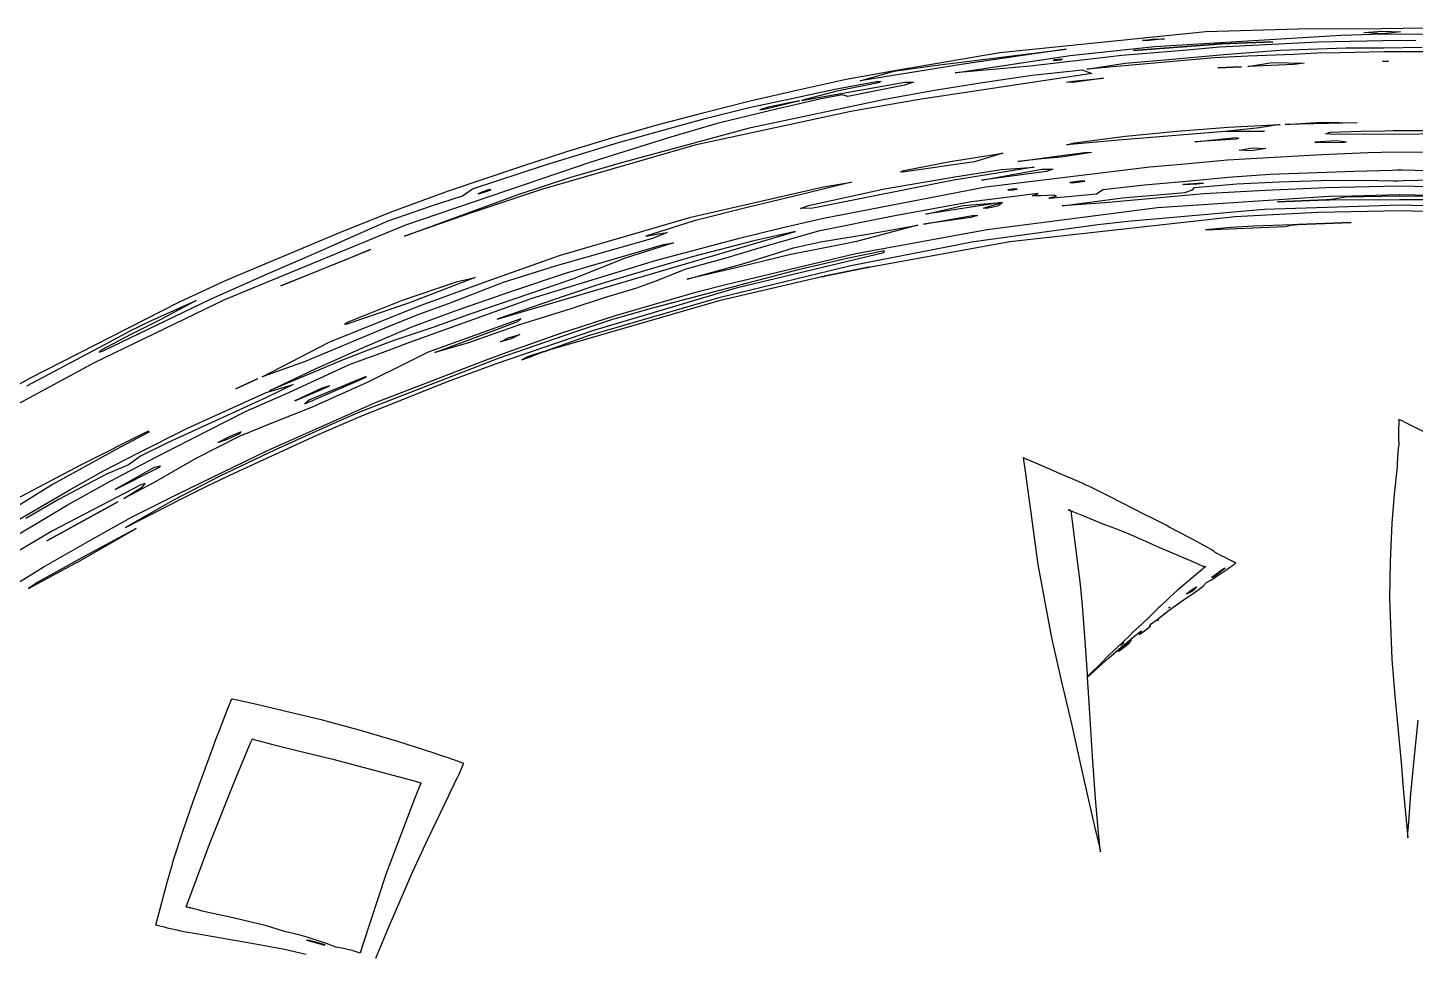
# Model space of a CAD drawing. Extents: x 0 to 153, y 0 to 357.
# Drawn here: x 40.21 to 76.73, y 333.1 to 357.47 of the extents above; entities that cross this region are included whole.
import ezdxf

# ---------------------------------------------------------------- set-up
doc = ezdxf.new("R2010")
doc.units = 0

msp = doc.modelspace()

# ---------------------------------------------------------------- linework, layer by layer
at = {"layer": 'Layer 1'}
for p, q in [((71.22053, 357.36542), (65.79397, 356.816896)), ((69.551169, 357.135436), (69.8117, 357.176)), ((70.129611, 357.179793), (69.728969, 357.137742)), ((69.8117, 357.176), (69.81173, 357.176709)), ((69.81173, 357.176709), (70.129611, 357.179793)), ((69.870816, 356.984053), (74.782696, 357.276664)), ((73.6473, 357.434), (71.22053, 357.36542)), ((75.85039, 357.445056), (73.6473, 357.434)), ((74.782696, 357.276664), (75.866516, 357.310584)), ((75.3793, 357.35), (75.8582, 357.38)), ((75.86577, 357.3175), (75.3793, 357.35)), ((78.04455, 357.473716), (75.85039, 357.445056)), ((75.8582, 357.38), (75.85824, 357.380047)), ((75.85824, 357.380047), (76.34266, 357.365089)), ((76.34266, 357.365089), (75.86577, 357.3175)), ((75.866516, 357.310584), (76.954406, 357.30146)), ((65.79397, 356.816896), (63.0234, 356.33492)), ((64.20725, 356.499881), (67.54622, 356.911953)), ((67.54622, 356.911953), (64.77715, 356.506801)), ((67.653267, 356.738847), (69.8708, 356.984)), ((70.731272, 356.886461), (69.011212, 356.742138)), ((69.3117, 356.871), (71.42181, 357.035637)), ((71.42181, 357.035637), (69.3117, 356.871)), ((69.3117, 356.871), (69.3117, 356.871)), ((69.728969, 357.137742), (69.551169, 357.135436)), ((69.8708, 356.984), (69.870816, 356.984053)), ((71.590074, 356.958467), (70.731272, 356.886461)), ((71.523477, 357.049303), (71.421857, 357.036109)), ((71.421857, 357.036109), (71.563431, 357.045673)), ((71.6331, 357.053), (71.523477, 357.049303)), ((71.563431, 357.045673), (71.6331, 357.053)), ((72.449897, 357.003885), (71.590074, 356.958467)), ((71.6331, 357.053), (72.98453, 357.098452)), ((72.98453, 357.098452), (71.6331, 357.053)), ((71.6331, 357.053), (71.6331, 357.053)), ((71.693664, 356.766784), (73.172024, 356.884005)), ((74.168327, 357.094786), (72.449897, 357.003885)), ((73.172024, 356.884005), (74.901574, 356.942174)), ((74.141413, 356.799816), (73.535161, 356.769223)), ((74.75038, 356.814469), (74.141413, 356.799816)), ((75.887497, 357.132096), (74.168327, 357.094786)), ((75.92157, 356.836279), (74.75038, 356.814469)), ((74.901574, 356.942174), (75.908874, 356.946447)), ((76.748068, 357.137929), (75.887497, 357.132096)), ((75.908874, 356.946447), (76.913664, 356.965884)), ((77.09364, 356.837196), (75.92157, 356.836279)), ((64.77715, 356.506801), (62.12021, 356.076311)), ((63.0075, 356.327), (64.20725, 356.499881)), ((64.622007, 356.289502), (67.653267, 356.738847)), ((66.597057, 356.465467), (64.622007, 356.289502)), ((68.789727, 356.717819), (66.597057, 356.465467)), ((67.198886, 356.608626), (67.411554, 356.629926)), ((67.235112, 356.627817), (67.198886, 356.608626)), ((67.449, 356.65), (67.235112, 356.627817)), ((67.411554, 356.629926), (67.449, 356.65)), ((67.449, 356.65), (67.449, 356.65)), ((71.445934, 356.67802), (68.085534, 356.379779)), ((68.085534, 356.379779), (69.097304, 356.53821)), ((69.011212, 356.742138), (68.789727, 356.717819)), ((69.097304, 356.53821), (70.138384, 356.630807)), ((70.138384, 356.630807), (71.693664, 356.766784)), ((72.324491, 356.722657), (71.445934, 356.67802)), ((72.1558, 356.441116), (71.534629, 356.417745)), ((71.534629, 356.417745), (72.1559, 356.441)), ((72.1559, 356.441), (72.1558, 356.441116)), ((73.535161, 356.769223), (72.324491, 356.722657)), ((72.327159, 356.451662), (72.963666, 356.555757)), ((73.538779, 356.508883), (72.327159, 356.451662)), ((72.963666, 356.555757), (73.8119, 356.541)), ((73.81182, 356.541172), (73.538779, 356.508883)), ((73.8119, 356.541), (73.81182, 356.541172)), ((75.868888, 356.592618), (75.94907, 356.596044)), ((75.950224, 356.585969), (75.868888, 356.592618)), ((75.94907, 356.596044), (76.03, 356.595)), ((76.03, 356.595), (75.950224, 356.585969)), ((61.75079, 356.107655), (60.48877, 355.830513)), ((61.454801, 355.857552), (62.553611, 356.054515)), ((63.02835, 356.337666), (61.75079, 356.107655)), ((62.12021, 356.076311), (63.0075, 356.327)), ((62.553611, 356.054515), (62.668323, 356.057159)), ((62.668323, 356.057159), (62.601301, 356.023445)), ((63.0075, 356.327), (63.0075, 356.327)), ((63.0234, 356.33492), (63.02835, 356.337666)), ((68.219975, 356.27054), (63.6196, 355.574)), ((65.33796, 356.033213), (66.64896, 356.22892)), ((66.64896, 356.22892), (67.96464, 356.362592)), ((67.553161, 356.040507), (67.7218, 356.069)), ((68.526271, 356.149622), (67.721529, 356.029652)), ((67.7218, 356.069), (68.526271, 356.149622)), ((67.7218, 356.069), (67.7218, 356.069)), ((67.96464, 356.362592), (68.219975, 356.27054)), ((60.48877, 355.830513), (59.23102, 355.541295)), ((60.360061, 355.62311), (61.454801, 355.857552)), ((60.582293, 355.561549), (63.300563, 356.038132)), ((61.511311, 355.806334), (60.582293, 355.561549)), ((61.646164, 355.708107), (61.055039, 355.594143)), ((62.601301, 356.023445), (61.511311, 355.806334)), ((61.799411, 355.661402), (61.646164, 355.708107)), ((63.292421, 355.962053), (61.799411, 355.661402)), ((62.72484, 355.583256), (64.02791, 355.825261)), ((63.523132, 356.039216), (63.292421, 355.962053)), ((63.300563, 356.038132), (63.523132, 356.039216)), ((64.02791, 355.825261), (65.33796, 356.033213)), ((67.721529, 356.029652), (67.553161, 356.040507)), ((59.23102, 355.541295), (57.97761, 355.221616)), ((58.045011, 355.081165), (59.199041, 355.369709)), ((59.199041, 355.369709), (60.360061, 355.62311)), ((59.24137, 354.844181), (62.72484, 355.583256)), ((59.69707, 355.379292), (59.480944, 355.312541)), ((59.480944, 355.312541), (59.6736, 355.347)), ((59.6736, 355.347), (60.349722, 355.509944)), ((59.6736, 355.347), (59.6736, 355.347)), ((60.349722, 355.509944), (59.69707, 355.379292)), ((61.055039, 355.594143), (59.767239, 355.29529)), ((60.349672, 355.509948), (60.528285, 355.545697)), ((60.4827, 355.542), (60.349672, 355.509948)), ((60.528285, 355.545697), (60.4827, 355.542)), ((63.6196, 355.574), (61.87485, 355.265991)), ((63.6196, 355.574), (63.6196, 355.574)), ((55.765101, 354.456122), (58.045011, 355.081165)), ((57.97761, 355.221616), (56.7731, 354.912)), ((61.87485, 355.265991), (57.769568, 354.382496)), ((59.767239, 355.29529), (58.355299, 354.954244)), ((73.303418, 354.929429), (74.2639, 354.985)), ((75.199028, 354.967349), (73.303418, 354.929429)), ((74.2639, 354.985), (74.263973, 354.984683)), ((74.263973, 354.984683), (75.199028, 354.967349)), ((56.7731, 354.912), (55.57966, 354.563425)), ((55.81374, 353.912823), (59.24137, 354.844181)), ((58.355299, 354.954244), (57.080859, 354.572767)), ((67.76275, 354.442805), (69.10387, 354.619383)), ((71.727648, 354.742234), (68.918818, 354.510439)), ((69.10387, 354.619383), (70.45585, 354.746882)), ((70.45585, 354.746882), (71.81285, 354.858777)), ((72.632243, 354.837205), (71.727648, 354.742234)), ((72.762015, 354.753325), (71.7623, 354.744)), ((71.7623, 354.744), (71.762311, 354.743795)), ((71.762311, 354.743795), (72.762015, 354.753325)), ((71.81285, 354.858777), (73.17459, 354.923124)), ((73.17459, 354.923124), (72.6322, 354.838)), ((72.6322, 354.838), (72.632243, 354.837205)), ((74.374414, 354.683001), (74.495501, 354.722278)), ((74.499842, 354.667479), (74.374414, 354.683001)), ((74.495501, 354.722278), (75.318014, 354.750193)), ((76.155312, 354.663511), (74.499842, 354.667479)), ((75.318014, 354.750193), (75.945904, 354.763116)), ((75.945904, 354.763116), (76.147786, 354.770578)), ((76.147786, 354.770578), (76.350139, 354.769254)), ((76.158772, 354.663477), (76.155312, 354.663511)), ((76.1623, 354.663613), (76.158772, 354.663477)), ((77.811668, 354.680489), (76.1623, 354.664)), ((76.1623, 354.664), (76.1623, 354.663613)), ((76.350139, 354.769254), (76.979319, 354.76637)), ((57.769568, 354.382496), (53.73681, 353.211701)), ((53.842691, 353.860069), (55.765101, 354.456122)), ((55.57966, 354.563425), (54.3888, 354.208336)), ((57.080859, 354.572767), (55.029359, 353.933444)), ((68.918818, 354.510439), (67.558088, 354.388604)), ((67.558088, 354.388604), (67.76275, 354.442805)), ((70.930841, 354.466683), (72.005571, 354.583294)), ((72.020361, 354.543304), (70.930841, 354.466683)), ((72.005571, 354.583294), (72.089349, 354.565997)), ((72.089349, 354.565997), (72.0203, 354.544)), ((72.0203, 354.544), (72.020361, 354.543304)), ((72.099391, 354.248007), (72.459396, 354.314691)), ((72.411845, 354.235872), (72.099391, 354.248007)), ((72.799459, 354.295389), (72.4118, 354.236)), ((72.4118, 354.236), (72.411845, 354.235872)), ((72.459396, 354.314691), (72.799459, 354.295389)), ((74.098912, 354.465972), (74.647707, 354.501112)), ((74.112888, 354.447284), (74.098912, 354.465972)), ((74.87009, 354.449488), (74.112888, 354.447284)), ((74.647707, 354.501112), (74.914712, 354.472043)), ((74.8701, 354.45), (74.87009, 354.449488)), ((74.914712, 354.472043), (74.8701, 354.45)), ((55.029359, 353.933444), (50.151906, 352.279584)), ((51.920151, 353.232311), (53.842691, 353.860069)), ((54.3888, 354.208336), (53.20852, 353.821364)), ((54.483, 353.526227), (55.81374, 353.912823)), ((65.132072, 353.945902), (63.238022, 353.672319)), ((63.27065, 353.716447), (64.49421, 353.951905)), ((64.49421, 353.951905), (65.8777, 354.172)), ((65.87766, 354.17173), (65.132072, 353.945902)), ((65.8777, 354.172), (65.87766, 354.17173)), ((66.272527, 353.948211), (67.349287, 354.104201)), ((66.900827, 354.021306), (66.272527, 353.948211)), ((67.409871, 354.069877), (66.900827, 354.021306)), ((67.349287, 354.104201), (68.104169, 354.197749)), ((68.212909, 354.188692), (67.4098, 354.07)), ((67.4098, 354.07), (67.409871, 354.069877)), ((68.104169, 354.197749), (68.212909, 354.188692)), ((69.742924, 353.811485), (70.566863, 353.87939)), ((70.566863, 353.87939), (71.789673, 353.999459)), ((71.789673, 353.999459), (73.030943, 354.065635)), ((73.030943, 354.065635), (74.268823, 354.135437)), ((74.268823, 354.135437), (75.486213, 354.186858)), ((75.486213, 354.186858), (76.205752, 354.20212)), ((76.205752, 354.20212), (76.925968, 354.201511)), ((53.20852, 353.821364), (51.27689, 353.17163)), ((53.11882, 353.080644), (54.483, 353.526227)), ((62.765862, 353.233181), (64.614872, 353.550009)), ((63.181377, 353.683444), (63.27065, 353.716447)), ((63.238022, 353.672319), (63.181377, 353.683444)), ((66.7003, 353.805), (64.53083, 353.44703)), ((64.614872, 353.550009), (65.842162, 353.738629)), ((65.312308, 353.456941), (66.915348, 353.748637)), ((66.834008, 353.659771), (65.312308, 353.456941)), ((65.426916, 353.288149), (69.742924, 353.811485)), ((65.842162, 353.738629), (66.7003, 353.805)), ((67.02076, 353.691623), (66.834008, 353.659771)), ((66.915348, 353.748637), (67.195987, 353.749453)), ((67.195987, 353.749453), (67.0207, 353.692)), ((67.0207, 353.692), (67.02076, 353.691623)), ((71.811156, 353.530773), (70.711596, 353.425829)), ((72.910976, 353.606409), (71.811156, 353.530773)), ((75.136746, 353.687971), (72.910976, 353.606409)), ((76.122339, 353.717378), (75.136746, 353.687971)), ((76.253739, 353.724569), (76.122339, 353.717378)), ((76.385952, 353.721482), (76.253739, 353.724569)), ((77.374528, 353.699469), (76.385952, 353.721482)), ((51.27689, 353.17163), (49.79548, 352.622971)), ((51.657419, 353.049866), (51.920151, 353.232311)), ((53.73681, 353.211701), (51.83706, 352.580689)), ((52.188084, 353.154496), (52.070684, 353.104182)), ((52.070684, 353.104182), (52.228786, 353.143744)), ((52.370089, 353.209984), (52.188084, 353.154496)), ((52.228786, 353.143744), (52.4036, 353.205)), ((52.4036, 353.205), (52.370089, 353.209984)), ((52.4036, 353.205), (52.4036, 353.205)), ((57.667235, 352.48273), (61.153996, 353.285863)), ((61.892119, 353.403696), (60.609139, 353.090054)), ((60.765302, 352.791504), (62.765862, 353.233181)), ((64.53083, 353.44703), (61.0644, 352.76)), ((61.153996, 353.285863), (61.892119, 353.403696)), ((61.159144, 352.458735), (65.426916, 353.288149)), ((66.1839, 353.23), (66.01118, 353.207005)), ((66.01118, 353.207005), (66.104048, 353.198219)), ((66.104048, 353.198219), (66.256408, 353.226608)), ((66.256408, 353.226608), (66.1839, 353.23)), ((67.9708, 353.439), (67.641184, 353.399009)), ((67.641184, 353.399009), (67.707052, 353.394093)), ((67.707052, 353.394093), (68.032872, 353.432791)), ((68.032872, 353.432791), (67.9708, 353.439)), ((67.9708, 353.439), (67.9708, 353.439)), ((68.507586, 353.202208), (68.341456, 353.090109)), ((69.609516, 353.327128), (68.507586, 353.202208)), ((69.0264, 352.990656), (70.66641, 353.137976)), ((70.711596, 353.425829), (69.609516, 353.327128)), ((70.6215, 353.352086), (71.14323, 353.387496)), ((70.629982, 353.335864), (70.6215, 353.353)), ((70.6215, 353.353), (70.6215, 353.352086)), ((70.979474, 353.351104), (70.629982, 353.335864)), ((70.66641, 353.137976), (70.870529, 353.20354)), ((70.870529, 353.20354), (70.923232, 353.266458)), ((70.923232, 353.266458), (72.033982, 353.364685)), ((71.15008, 353.371317), (70.979474, 353.351104)), ((71.14323, 353.387496), (71.15008, 353.371317)), ((72.777347, 353.185239), (71.167527, 353.098478)), ((72.033982, 353.364685), (73.145822, 353.412339)), ((74.384727, 353.256875), (72.777347, 353.185239)), ((73.145822, 353.412339), (74.256712, 353.452979)), ((74.256712, 353.452979), (75.368612, 353.460816)), ((76.294177, 353.302256), (74.384727, 353.256875)), ((75.368612, 353.460816), (76.149746, 353.444772)), ((76.149746, 353.444772), (76.280872, 353.439649)), ((76.280872, 353.439649), (76.410711, 353.448807)), ((78.207017, 353.264032), (76.294177, 353.302256)), ((76.410711, 353.448807), (77.186418, 353.472347)), ((49.69811, 352.393042), (50.8423, 352.787851)), ((50.12908, 351.987904), (53.11882, 353.080644)), ((50.8423, 352.787851), (51.657419, 353.049866)), ((60.609139, 353.090054), (59.1816, 352.746)), ((60.551414, 352.713221), (60.765302, 352.791504)), ((65.05018, 352.888159), (63.03455, 352.523878)), ((65.835786, 352.870347), (63.850696, 352.563354)), ((63.850696, 352.563354), (64.831136, 352.795328)), ((64.831136, 352.795328), (65.8358, 352.871)), ((66.81005, 353.106898), (65.05018, 352.888159)), ((65.371541, 352.725204), (65.50617, 352.764523)), ((65.50617, 352.764523), (65.86889, 352.87028)), ((65.76422, 352.783042), (65.622172, 352.746173)), ((65.7643, 352.784), (65.76422, 352.783042)), ((65.86889, 352.87028), (65.7643, 352.784)), ((65.8358, 352.871), (65.835786, 352.870347)), ((66.657851, 353.046286), (66.81005, 353.106898)), ((66.874154, 353.046319), (66.657851, 353.046286)), ((67.227513, 353.069115), (66.874154, 353.046319)), ((67.087229, 352.994868), (67.288965, 353.043031)), ((67.116196, 352.978485), (67.087229, 352.994868)), ((68.341456, 353.090109), (67.116196, 352.978485)), ((67.288965, 353.043031), (67.227513, 353.069115)), ((67.436807, 352.788365), (69.0264, 352.991)), ((68.560447, 352.866444), (67.436807, 352.788365)), ((71.167527, 353.098478), (68.560447, 352.866444)), ((69.0264, 352.991), (69.0264, 352.990656)), ((69.948203, 352.736345), (74.455484, 353.040346)), ((76.346762, 352.799572), (72.752312, 352.687323)), ((73.1052, 352.886), (74.39009, 352.943009)), ((74.39009, 352.943009), (73.1052, 352.886)), ((73.1052, 352.886), (73.1052, 352.886)), ((74.436459, 352.946169), (74.390059, 352.943217)), ((74.390059, 352.943217), (74.472412, 352.941182)), ((74.4775, 352.946), (74.436459, 352.946169)), ((74.455484, 353.040346), (75.058956, 353.050224)), ((74.472412, 352.941182), (74.4775, 352.946)), ((74.897548, 353.012474), (74.477438, 352.946335)), ((74.477438, 352.946335), (76.3274, 352.954)), ((74.4775, 352.946), (74.4775, 352.946)), ((76.319598, 353.037981), (74.897548, 353.012474)), ((75.058956, 353.050224), (76.314876, 353.086007)), ((76.314876, 353.086007), (77.573706, 353.059108)), ((77.741918, 353.020616), (76.319598, 353.037981)), ((76.3274, 352.954), (78.17356, 352.952643)), ((76.3274, 352.954), (76.3274, 352.954)), ((79.941876, 352.711111), (76.346762, 352.799572)), ((49.79548, 352.622971), (48.32784, 352.038393)), ((51.83706, 352.580689), (50.12908, 351.987904)), ((54.232056, 351.481693), (57.667235, 352.48273)), ((59.18167, 352.74551), (57.75535, 352.386114)), ((59.1816, 352.746), (59.18167, 352.74551)), ((60.049344, 352.205864), (61.159144, 352.458735)), ((60.872549, 352.723158), (60.551414, 352.713221)), ((61.06446, 352.759246), (60.872549, 352.723158)), ((63.03455, 352.523878), (61.02485, 352.119101)), ((61.0644, 352.76), (61.06446, 352.759246)), ((63.792842, 352.301676), (65.0793, 352.53)), ((65.031792, 352.480119), (63.792842, 352.301676)), ((65.211762, 352.533913), (65.031792, 352.480119)), ((65.079279, 352.529809), (65.211762, 352.533913)), ((65.0793, 352.53), (65.079279, 352.529809)), ((65.434266, 352.717174), (65.371541, 352.725204)), ((65.622172, 352.746173), (65.434266, 352.717174)), ((65.468004, 352.156847), (69.948203, 352.736345)), ((66.063557, 351.84129), (71.985247, 352.500961)), ((72.752312, 352.687323), (69.16694, 352.374393)), ((71.985247, 352.500961), (74.168357, 352.617471)), ((74.168357, 352.617471), (76.354377, 352.665229)), ((76.354377, 352.665229), (80.728517, 352.52111)), ((50.151906, 352.279584), (45.393029, 350.310344)), ((48.32784, 352.038393), (45.41237, 350.806583)), ((48.64896, 351.925313), (49.69811, 352.393042)), ((52.569007, 349.79664), (60.417447, 352.10901)), ((57.75535, 352.386114), (56.48518, 351.985268)), ((56.48518, 351.985268), (56.817372, 352.051172)), ((57.041978, 352.079764), (56.658156, 351.922792)), ((56.817372, 352.051172), (57.041978, 352.079764)), ((58.946734, 351.929569), (60.049344, 352.205864)), ((60.417447, 352.10901), (59.3242, 351.867)), ((61.02485, 352.119101), (59.45675, 351.673382)), ((61.080386, 351.837843), (62.313176, 352.035077)), ((62.007707, 351.525931), (65.468004, 352.156847)), ((63.643176, 352.272143), (62.025346, 351.847681)), ((62.313176, 352.035077), (63.643176, 352.272143)), ((68.375361, 352.281457), (65.112982, 351.835436)), ((69.16694, 352.374393), (68.375361, 352.281457)), ((71.207744, 352.153247), (73.309514, 352.240482)), ((71.876746, 352.218029), (71.207744, 352.153247)), ((72.47574, 352.247064), (71.876746, 352.218029)), ((73.4981, 352.282), (72.47574, 352.247064)), ((73.309514, 352.240482), (73.4981, 352.282)), ((73.515393, 352.287178), (73.498025, 352.282295)), ((73.498025, 352.282295), (73.551413, 352.284127)), ((73.4981, 352.282), (73.4981, 352.282)), ((73.6531, 352.29), (73.515393, 352.287178)), ((73.551413, 352.284127), (73.6531, 352.29)), ((73.6531, 352.29), (75.0451, 352.342674)), ((75.0451, 352.342674), (73.6531, 352.29)), ((73.6531, 352.29), (73.6531, 352.29)), ((73.6531, 352.29), (73.6531, 352.29)), ((47.897064, 351.588371), (48.64896, 351.925313)), ((56.658156, 351.922792), (54.091366, 351.194704)), ((54.389846, 351.019174), (56.947746, 351.767305)), ((57.205322, 351.806683), (55.9398, 351.403)), ((56.757794, 351.351336), (58.946734, 351.929569)), ((56.947746, 351.767305), (57.205322, 351.806683)), ((59.3242, 351.867), (57.70366, 351.442143)), ((59.45675, 351.673382), (58.589262, 351.406583)), ((59.056099, 351.263239), (60.364389, 351.676976)), ((59.3242, 351.867), (59.3242, 351.867)), ((61.64085, 351.763328), (60.2943, 351.505823)), ((60.364389, 351.676976), (61.080386, 351.837843)), ((62.025346, 351.847681), (61.64085, 351.763328)), ((65.112982, 351.835436), (61.880651, 351.207677)), ((62.350607, 351.172864), (66.063557, 351.84129)), ((46.458934, 350.966311), (47.897064, 351.588371)), ((46.870973, 350.681898), (49.235743, 351.638865)), ((48.453053, 351.30796), (46.870973, 350.681898)), ((48.4531, 351.308), (48.453053, 351.30796)), ((49.235743, 351.638865), (48.4531, 351.308)), ((52.275523, 350.78824), (54.035263, 351.414434)), ((53.487844, 350.354254), (56.757794, 351.351336)), ((54.035263, 351.414434), (54.232056, 351.481693)), ((55.93979, 351.403), (54.55505, 350.857699)), ((55.9398, 351.403), (55.93979, 351.403)), ((57.70366, 351.442143), (56.0625, 350.956809)), ((58.589262, 351.406583), (57.536982, 351.113733)), ((58.585614, 350.712917), (62.007707, 351.525931)), ((58.890603, 350.63135), (62.745724, 351.554791)), ((60.2943, 351.505823), (58.93208, 351.170202)), ((61.813181, 351.404838), (60.4572, 351.092)), ((62.766688, 351.595121), (61.813181, 351.404838)), ((62.745724, 351.554791), (62.766688, 351.595121)), ((45.026094, 350.3299), (46.458934, 350.966311)), ((54.091366, 351.194704), (52.7233, 350.762)), ((52.924856, 350.526107), (54.389846, 351.019174)), ((56.0625, 350.956809), (55.219091, 350.702456)), ((60.4572, 351.092), (56.58518, 350.07439)), ((57.536982, 351.113733), (56.72166, 350.789985)), ((57.57224, 350.850388), (59.0561, 351.264)), ((58.93208, 351.170202), (57.57224, 350.850388)), ((61.880651, 351.207677), (58.405781, 350.362835)), ((59.0561, 351.264), (59.056099, 351.263239)), ((60.4572, 351.092), (60.4572, 351.092)), ((61.176964, 350.933848), (62.322924, 351.165067)), ((62.2666, 351.149), (61.21704, 350.937384)), ((61.21704, 350.937384), (62.2666, 351.149)), ((62.2666, 351.149), (62.2666, 351.149)), ((62.266688, 351.149228), (62.367159, 351.169478)), ((62.322924, 351.165067), (62.266688, 351.149228)), ((62.367159, 351.169478), (62.350607, 351.172864)), ((45.41237, 350.806583), (44.17897, 350.234691)), ((50.07828, 350.303916), (51.52163, 350.792442)), ((51.993364, 350.899384), (50.233214, 350.225438)), ((50.496113, 350.14003), (52.275523, 350.78824)), ((52.7233, 350.762), (51.28273, 350.205913)), ((51.52163, 350.792442), (51.993364, 350.899384)), ((54.55505, 350.857699), (51.90144, 349.948831)), ((55.219091, 350.702456), (54.361777, 350.414765)), ((55.089734, 349.505251), (58.890603, 350.63135)), ((56.238665, 350.618597), (55.380673, 350.357937)), ((56.72166, 350.789985), (56.238665, 350.618597)), ((57.856104, 350.52518), (58.585614, 350.712917)), ((58.44771, 350.298936), (61.15166, 350.931508)), ((61.120864, 350.91821), (61.217124, 350.937613)), ((61.15166, 350.931508), (61.120864, 350.91821)), ((61.217124, 350.937613), (61.176964, 350.933848)), ((44.17897, 350.234691), (40.243236, 348.231434)), ((45.393029, 350.310344), (41.962219, 348.648794)), ((42.197794, 348.9668), (45.026094, 350.3299)), ((43.472643, 349.761517), (44.644103, 350.292876)), ((44.644103, 350.292876), (43.718886, 349.789364)), ((50.233214, 350.225438), (48.611524, 349.665857)), ((48.62916, 349.71815), (50.07828, 350.303916)), ((50.273404, 349.190586), (53.487844, 350.354254)), ((51.458996, 350.01815), (52.924856, 350.526107)), ((54.361777, 350.414765), (52.569007, 349.79664)), ((53.96428, 349.004046), (58.44771, 350.298936)), ((55.380673, 350.357937), (54.509112, 350.070175)), ((58.405781, 350.362835), (54.9656, 349.361)), ((55.680196, 349.896475), (57.131076, 350.316212)), ((57.131076, 350.316212), (57.856104, 350.52518)), ((48.167703, 349.203053), (50.496113, 350.14003)), ((50.550437, 349.938976), (49.82588, 349.647652)), ((50.321786, 349.594309), (51.458996, 350.01815)), ((51.28273, 350.205913), (50.550437, 349.938976)), ((51.90144, 349.948831), (50.84787, 349.568396)), ((54.509112, 350.070175), (53.159442, 349.651075)), ((54.246476, 349.428238), (55.680196, 349.896475)), ((56.58518, 350.07439), (55.57496, 349.7792)), ((42.37071, 349.200781), (42.913062, 349.489901)), ((42.913062, 349.489901), (43.472643, 349.761517)), ((43.718886, 349.789364), (42.928594, 349.398204)), ((49.82588, 349.647652), (47.51702, 348.687465)), ((48.552915, 349.665857), (48.6292, 349.718)), ((48.611524, 349.665857), (48.552915, 349.665857)), ((48.6292, 349.718), (48.62916, 349.71815)), ((49.024976, 349.044462), (50.321786, 349.594309)), ((50.84787, 349.568396), (49.851152, 349.235219)), ((53.192559, 349.811406), (50.750799, 348.926993)), ((50.928447, 348.920174), (52.578017, 349.541113)), ((53.159442, 349.651075), (51.816492, 349.17758)), ((52.549674, 348.629451), (55.089734, 349.505251)), ((52.578017, 349.541113), (53.111699, 349.736007)), ((53.111699, 349.736007), (53.192559, 349.811406)), ((55.57496, 349.7792), (54.576549, 349.450059)), ((40.19141, 348.042721), (42.37071, 349.200781)), ((42.928594, 349.398204), (42.142439, 348.983829)), ((46.386803, 348.281432), (48.167703, 349.203053)), ((49.851152, 349.235219), (49.106989, 348.957668)), ((49.550611, 348.925958), (50.273404, 349.190586)), ((51.816492, 349.17758), (50.928447, 348.920174)), ((54.576549, 349.450059), (52.590579, 348.766949)), ((52.657514, 349.204239), (52.8959, 349.322)), ((52.935503, 349.281168), (52.657514, 349.204239)), ((52.831346, 348.927576), (54.246476, 349.428238)), ((52.895829, 349.321629), (53.166361, 349.393097)), ((52.8959, 349.322), (52.895829, 349.321629)), ((53.166361, 349.393097), (52.935503, 349.281168)), ((54.9656, 349.361), (53.96428, 349.004046)), ((54.9656, 349.361), (54.9656, 349.361)), ((42.142439, 348.983829), (42.089189, 348.931663)), ((42.089189, 348.931663), (42.197794, 348.9668)), ((47.784326, 348.490785), (49.024976, 349.044462)), ((49.106989, 348.957668), (48.471707, 348.713015)), ((48.699604, 348.613741), (49.550611, 348.925958)), ((52.590579, 348.766949), (48.897309, 347.336389)), ((50.750799, 348.926993), (50.169704, 348.640148)), ((52.2641, 348.722), (52.831346, 348.927576)), ((53.370057, 348.810265), (53.2179, 348.731)), ((53.2179, 348.731), (53.39007, 348.789575)), ((53.792473, 348.944478), (53.370057, 348.810265)), ((53.39007, 348.789575), (53.792473, 348.944478)), ((53.7925, 348.944), (53.92044, 348.984668)), ((53.882588, 348.978694), (53.7925, 348.944)), ((53.7925, 348.944), (53.7925, 348.944)), ((53.964263, 349.003859), (53.882588, 348.978694)), ((53.92044, 348.984668), (53.964263, 349.003859)), ((41.962219, 348.648794), (39.013509, 347.053764)), ((47.51702, 348.687465), (46.40539, 348.289233)), ((46.588646, 347.919706), (47.784326, 348.490785)), ((47.844426, 348.448827), (46.588646, 347.919706)), ((47.085104, 347.872561), (48.699604, 348.613741)), ((48.471707, 348.713015), (47.844426, 348.448827)), ((50.169704, 348.640148), (49.167834, 348.142162)), ((49.362508, 347.605262), (52.2641, 348.722)), ((51.285204, 348.167013), (52.549674, 348.629451)), ((53.2179, 348.731), (53.2179, 348.731)), ((40.243236, 348.231434), (36.41715, 346.025961)), ((46.2579, 348.22727), (45.68889, 347.969491)), ((45.68889, 347.969491), (46.2578, 348.227)), ((46.2578, 348.227), (46.2579, 348.22727)), ((46.40539, 348.289233), (46.386803, 348.281432)), ((46.485043, 347.869927), (47.202683, 348.08307)), ((47.202683, 348.08307), (46.5012, 347.741)), ((47.507, 347.575), (49.11824, 348.269577)), ((49.116953, 348.287823), (47.631543, 347.676959)), ((49.167834, 348.142162), (47.698164, 347.487271)), ((48.155848, 348.046623), (47.937823, 347.976547)), ((48.006553, 347.970544), (48.155848, 348.046623)), ((49.11824, 348.269577), (49.116953, 348.287823)), ((50.034784, 347.667872), (51.285204, 348.167013)), ((46.5012, 347.741), (43.91108, 346.55322)), ((44.418553, 346.929208), (46.485043, 347.869927)), ((45.963834, 347.374679), (47.085104, 347.872561)), ((46.5012, 347.741), (46.5012, 347.741)), ((47.937823, 347.976547), (47.2417, 347.649)), ((47.2417, 347.649), (48.006553, 347.970544)), ((47.631543, 347.676959), (47.507, 347.575)), ((48.922884, 347.219816), (50.034784, 347.667872)), ((43.580954, 346.170789), (45.963834, 347.374679)), ((46.520977, 346.343502), (49.362508, 347.605262)), ((47.698164, 347.487271), (46.639584, 347.062245)), ((47.2417, 347.649), (47.2417, 347.649)), ((47.507, 347.575), (47.507, 347.575)), ((48.897309, 347.336389), (48.167593, 347.010674)), ((43.129873, 346.284222), (44.418553, 346.929208)), ((46.639584, 347.062245), (45.794208, 346.720353)), ((48.167593, 347.010674), (46.710883, 346.350526)), ((47.822104, 346.744757), (48.922884, 347.219816)), ((76.301696, 347.149792), (76.293893, 346.827737)), ((76.302441, 347.159049), (76.301696, 347.149792)), ((76.31445, 347.153523), (76.302441, 347.159049)), ((76.338529, 347.142327), (76.31445, 347.153523)), ((76.387034, 347.119399), (76.338529, 347.142327)), ((76.484649, 347.072051), (76.387034, 347.119399)), ((76.67805, 346.975858), (76.484649, 347.072051)), ((77.049251, 346.789479), (76.67805, 346.975858)), ((41.625904, 345.97727), (43.393854, 346.858291)), ((43.398807, 346.823389), (42.520464, 346.355253)), ((43.393854, 346.858291), (43.398807, 346.823389)), ((45.794208, 346.720353), (44.641398, 346.135434)), ((45.529608, 346.709404), (45.224616, 346.548698)), ((45.224616, 346.548698), (45.492569, 346.64679)), ((45.492569, 346.64679), (45.794846, 346.793599)), ((45.8346, 346.833), (45.529608, 346.709404)), ((45.648634, 345.744717), (47.822104, 346.744757)), ((45.794846, 346.793599), (45.8346, 346.833)), ((45.8346, 346.833), (45.8346, 346.833)), ((76.293893, 346.827737), (76.291384, 346.661472)), ((76.291384, 346.661472), (76.296608, 346.491066)), ((42.520464, 346.355253), (40.868104, 345.449707)), ((42.209064, 345.804485), (43.129873, 346.284222)), ((43.185301, 346.194536), (42.868575, 345.966676)), ((43.91108, 346.55322), (43.185301, 346.194536)), ((44.170587, 345.203482), (46.520977, 346.343502)), ((46.710883, 346.350526), (45.272623, 345.664907)), ((76.266895, 346.204968), (76.261875, 346.161924)), ((76.269675, 346.227013), (76.266895, 346.204968)), ((76.272661, 346.263374), (76.269675, 346.227013)), ((76.285753, 346.406204), (76.272661, 346.263374)), ((76.296608, 346.491066), (76.285753, 346.406204)), ((39.878854, 345.048015), (41.625904, 345.97727)), ((42.868575, 345.966676), (42.26931, 345.708355)), ((42.399574, 345.546119), (43.580954, 346.170789)), ((43.544083, 345.893656), (42.514333, 345.314133)), ((42.514333, 345.314133), (43.578543, 345.847936)), ((44.641398, 346.135434), (43.537088, 345.497197)), ((43.7094, 345.931), (43.544083, 345.893656)), ((43.578543, 345.847936), (43.7094, 345.931)), ((43.7094, 345.931), (43.7094, 345.931)), ((66.413817, 346.151642), (66.411105, 346.148521)), ((66.411105, 346.148521), (66.419177, 346.090149)), ((66.422908, 346.147708), (66.413817, 346.151642)), ((66.419177, 346.090149), (66.451943, 345.855165)), ((66.441089, 346.139907), (66.422908, 346.147708)), ((66.477379, 346.124303), (66.441089, 346.139907)), ((66.451943, 345.855165), (66.585716, 344.895689)), ((66.621877, 346.061963), (66.477379, 346.124303)), ((67.190139, 345.814056), (66.621877, 346.061963)), ((76.251904, 345.915815), (76.177679, 345.18946)), ((76.253126, 345.988671), (76.251904, 345.915815)), ((76.261875, 346.161924), (76.253126, 345.988671)), ((42.26931, 345.708355), (41.03991, 345.059671)), ((41.233064, 344.893229), (42.399574, 345.546119)), ((41.303927, 345.296628), (42.209064, 345.804485)), ((43.537088, 345.497197), (42.744558, 345.081157)), ((43.306377, 345.47325), (43.192004, 345.435466)), ((43.233386, 345.388183), (43.306377, 345.47325)), ((45.272623, 345.664907), (44.050213, 345.038304)), ((44.965118, 345.420119), (45.648634, 345.744717)), ((67.323235, 345.755354), (67.190139, 345.814056)), ((67.451107, 345.700916), (67.323235, 345.755354)), ((67.702982, 345.593564), (67.451107, 345.700916)), ((67.950855, 345.486994), (67.702982, 345.593564)), ((68.073503, 345.432243), (67.950855, 345.486994)), ((40.868104, 345.449707), (39.358074, 344.512346)), ((39.509457, 344.256898), (41.303927, 345.296628)), ((43.192004, 345.435466), (40.864274, 344.227676)), ((42.744558, 345.081157), (43.233386, 345.388183)), ((42.958757, 344.592649), (44.170587, 345.203482)), ((44.279903, 345.075546), (44.965118, 345.420119)), ((68.134557, 345.404125), (68.073503, 345.432243)), ((68.158909, 345.392695), (68.134557, 345.404125)), ((68.175055, 345.384827), (68.158909, 345.392695)), ((68.68757, 345.131392), (68.175055, 345.384827)), ((69.642299, 344.640529), (68.68757, 345.131392)), ((76.177679, 345.18946), (76.118255, 344.424571)), ((38.268084, 343.122869), (41.233064, 344.893229)), ((41.03991, 345.059671), (40.16238, 344.548285)), ((42.5814, 344.993), (40.71299, 343.96311)), ((40.71299, 343.96311), (42.5814, 344.993)), ((42.5814, 344.993), (42.5814, 344.993)), ((42.789273, 344.316696), (44.279903, 345.075546)), ((44.050213, 345.038304), (42.789273, 344.316696)), ((66.585716, 344.895689), (66.621736, 344.65107)), ((67.602009, 344.791045), (67.614427, 344.792174)), ((67.620596, 344.765166), (67.602009, 344.791045)), ((67.614427, 344.792174), (67.6187, 344.79161)), ((67.6187, 344.79161), (67.622086, 344.787811)), ((67.626904, 344.764282), (67.620596, 344.765166)), ((67.622086, 344.787811), (67.629071, 344.779026)), ((67.6383, 344.764), (67.626904, 344.764282)), ((67.629071, 344.779026), (67.634151, 344.772108)), ((67.634151, 344.772108), (67.648263, 344.765019)), ((67.648263, 344.765019), (67.6383, 344.764)), ((67.671503, 344.751314), (67.670826, 344.755996)), ((67.670826, 344.755996), (67.732632, 344.730997)), ((67.709967, 344.474917), (67.671503, 344.751314)), ((67.732632, 344.730997), (67.998144, 344.623784)), ((41.782737, 343.937826), (42.958757, 344.592649)), ((66.621736, 344.65107), (66.6332, 344.570685)), ((66.6332, 344.570685), (66.639849, 344.509835)), ((66.639849, 344.509835), (66.801706, 343.338645)), ((67.784045, 343.921745), (67.709967, 344.474917)), ((67.998144, 344.623784), (68.505015, 344.412202)), ((68.505015, 344.412202), (68.582891, 344.384016)), ((68.582891, 344.384016), (68.866524, 344.27636)), ((69.74073, 344.595145), (69.642299, 344.640529)), ((70.189745, 344.363077), (69.74073, 344.595145)), ((76.118255, 344.424571), (76.080403, 343.622239)), ((40.864274, 344.227676), (38.591084, 342.881196)), ((41.60214, 343.448656), (43.06835, 344.283751)), ((43.06835, 344.283751), (41.69521, 343.549153)), ((68.866524, 344.27636), (69.173415, 344.157307)), ((69.173415, 344.157307), (69.631309, 343.953119)), ((70.2548, 344.323902), (70.189745, 344.363077)), ((70.780803, 344.050728), (70.2548, 344.323902)), ((71.294447, 343.772564), (70.780803, 344.050728)), ((40.622877, 343.267233), (41.782737, 343.937826)), ((67.8546, 343.368), (67.784045, 343.921745)), ((69.631309, 343.953119), (69.723974, 343.907964)), ((69.723974, 343.907964), (69.925447, 343.824593)), ((69.925447, 343.824593), (70.850935, 343.426158)), ((71.361808, 343.732644), (71.294447, 343.772564)), ((71.413296, 343.697538), (71.361808, 343.732644)), ((71.437378, 343.67912), (71.413296, 343.697538)), ((71.449384, 343.669928), (71.437378, 343.67912)), ((71.464172, 343.659486), (71.449384, 343.669928)), ((71.63383, 343.569175), (71.464172, 343.659486)), ((41.69521, 343.549153), (40.4823, 342.875)), ((40.961019, 343.105576), (41.60214, 343.448656)), ((66.801706, 343.338645), (67.159947, 341.406125)), ((67.921043, 342.813834), (67.8546, 343.368)), ((70.850935, 343.426158), (71.125672, 343.306121)), ((71.125672, 343.306121), (71.136865, 343.301238)), ((71.136865, 343.301238), (71.141615, 343.298865)), ((71.141615, 343.298865), (71.151044, 343.293979)), ((71.151044, 343.293979), (71.162847, 343.290113)), ((71.162847, 343.290113), (71.184758, 343.288518)), ((71.184758, 343.288518), (71.208366, 343.284923)), ((71.214064, 343.278308), (71.186996, 343.261724)), ((71.208366, 343.284923), (71.214809, 343.282039)), ((71.214809, 343.282039), (71.214064, 343.278308)), ((71.72575, 343.52698), (71.63383, 343.569175)), ((71.80688, 343.481291), (71.72575, 343.52698)), ((71.978779, 343.393613), (71.80688, 343.481291)), ((71.845548, 343.258076), (71.943775, 343.327881)), ((71.943775, 343.327881), (71.986716, 343.363664)), ((71.993365, 343.387509), (71.978779, 343.393613)), ((71.986716, 343.363664), (72.005099, 343.381032)), ((72.000485, 343.384387), (71.993365, 343.387509)), ((72.004013, 343.382829), (72.000485, 343.384387)), ((72.005099, 343.381032), (72.004013, 343.382829)), ((76.075382, 343.421545), (76.057602, 342.454847)), ((76.080403, 343.622239), (76.075382, 343.421545)), ((39.482137, 342.566315), (40.622877, 343.267233)), ((40.235443, 342.70429), (40.961019, 343.105576)), ((70.954987, 343.065478), (70.477693, 342.661412)), ((71.120169, 343.208816), (70.954987, 343.065478)), ((71.14052, 343.227161), (71.120169, 343.208816)), ((71.149068, 343.233536), (71.14052, 343.227161)), ((71.159793, 343.239813), (71.149068, 343.233536)), ((71.179805, 343.25043), (71.159793, 343.239813)), ((71.183875, 343.252736), (71.179805, 343.25043)), ((71.184555, 343.255888), (71.183875, 343.252736)), ((71.186996, 343.261724), (71.184555, 343.255888)), ((71.24099, 342.867851), (71.332568, 342.916895)), ((71.332568, 342.916895), (71.442736, 342.981848)), ((71.378105, 342.999988), (71.3889, 343.015)), ((71.401916, 342.999342), (71.378105, 342.999988)), ((71.3889, 343.015), (71.537868, 343.124502)), ((71.3889, 343.015), (71.3889, 343.015)), ((71.488067, 343.056563), (71.401916, 342.999342)), ((71.442736, 342.981848), (71.486354, 343.015224)), ((71.486354, 343.015224), (71.536214, 343.05165)), ((71.555428, 343.102624), (71.488067, 343.056563)), ((71.536214, 343.05165), (71.638378, 343.121523)), ((71.537868, 343.124502), (71.615677, 343.181347)), ((71.653587, 343.1785), (71.555428, 343.102624)), ((71.615677, 343.181347), (71.689336, 343.238432)), ((71.638378, 343.121523), (71.691357, 343.155644)), ((71.715927, 343.232497), (71.653587, 343.1785)), ((71.689336, 343.238432), (71.712061, 343.24864)), ((71.691357, 343.155644), (71.718424, 343.172673)), ((71.712061, 343.24864), (71.715927, 343.232497)), ((71.718424, 343.172673), (71.743116, 343.189632)), ((71.743116, 343.189632), (71.845548, 343.258076)), ((40.4823, 342.875), (40.235443, 342.70429)), ((40.4823, 342.875), (40.4823, 342.875)), ((67.97009, 342.257713), (67.921043, 342.813834)), ((70.477693, 342.661412), (70.284089, 342.485782)), ((70.632973, 342.405918), (70.862668, 342.560178)), ((70.711564, 342.561784), (70.730828, 342.588717)), ((70.722824, 342.561683), (70.711564, 342.561784)), ((70.891327, 342.65428), (70.722824, 342.561683)), ((70.730828, 342.588717), (70.753282, 342.606455)), ((70.753282, 342.606455), (70.89533, 342.710347)), ((70.862668, 342.560178), (71.009263, 342.664408)), ((70.967643, 342.73151), (70.891327, 342.65428)), ((70.89533, 342.710347), (70.9709, 342.752779)), ((70.9709, 342.752779), (70.9676, 342.731)), ((70.9676, 342.731), (70.967643, 342.73151)), ((71.009263, 342.664408), (71.147106, 342.773659)), ((71.147106, 342.773659), (71.24099, 342.867851)), ((68.020967, 341.678799), (67.97009, 342.257713)), ((69.9665, 342.189), (69.745083, 341.974638)), ((70.022918, 342.241942), (69.9665, 342.189)), ((69.9665, 342.189), (69.9665, 342.189)), ((70.284089, 342.485782), (70.022918, 342.241942)), ((70.243007, 342.195402), (70.283082, 342.227216)), ((70.243549, 342.189974), (70.243007, 342.195402)), ((70.28269, 342.22162), (70.243549, 342.189974)), ((70.2537, 342.14), (70.632973, 342.405918)), ((70.2827, 342.222), (70.28269, 342.22162)), ((70.283082, 342.227216), (70.2827, 342.222)), ((76.057602, 342.454847), (76.116621, 340.849677)), ((69.745083, 341.974638), (69.52631, 341.762139)), ((69.784658, 341.773786), (69.929489, 341.883884)), ((69.929489, 341.883884), (70.177844, 342.072671)), ((69.947538, 341.86413), (69.9654, 341.876)), ((69.956569, 341.874916), (69.947538, 341.86413)), ((69.980922, 341.890111), (69.956569, 341.874916)), ((69.9654, 341.876), (69.980922, 341.890111)), ((70.177844, 342.072671), (70.2537, 342.14)), ((70.2537, 342.14), (70.2537, 342.14)), ((68.069334, 340.965805), (68.020967, 341.678799)), ((69.208152, 341.466001), (68.881929, 341.150477)), ((69.299121, 341.554122), (69.208152, 341.466001)), ((69.266868, 341.387766), (69.466035, 341.550913)), ((69.52631, 341.762139), (69.299121, 341.554122)), ((69.466035, 341.550913), (69.52546, 341.596938)), ((69.52546, 341.596938), (69.466103, 341.494302)), ((69.466103, 341.494302), (69.601979, 341.596328)), ((69.601979, 341.596328), (69.759292, 341.716162)), ((69.737245, 341.727219), (69.784658, 341.773786)), ((69.759292, 341.716162), (69.737245, 341.727219)), ((67.159947, 341.406125), (67.419557, 340.250335)), ((68.653832, 340.870752), (68.990912, 341.165908)), ((68.881929, 341.150477), (68.679505, 340.958002)), ((69.0272, 341.152), (68.928905, 341.069512)), ((68.937115, 341.063224), (69.200454, 341.271278)), ((69.0011, 341.231), (68.975796, 341.213502)), ((68.975796, 341.213502), (68.988279, 341.227373)), ((68.988279, 341.227373), (69.060728, 341.289581)), ((68.990912, 341.165908), (69.081877, 341.236357)), ((69.060728, 341.289581), (69.0011, 341.231)), ((69.261507, 341.355124), (69.0272, 341.152)), ((69.0272, 341.152), (69.0272, 341.152)), ((69.081877, 341.236357), (69.153649, 341.290185)), ((69.153649, 341.290185), (69.266868, 341.387766)), ((69.200454, 341.271278), (69.261507, 341.355124)), ((68.102371, 340.430712), (68.069334, 340.965805)), ((68.46163, 340.74381), (68.152569, 340.438784)), ((68.272934, 340.526044), (68.483226, 340.717613)), ((68.679505, 340.958002), (68.46163, 340.74381)), ((68.483226, 340.717613), (68.653832, 340.870752)), ((68.928905, 341.069512), (68.909844, 341.048063)), ((68.909844, 341.048063), (68.937115, 341.063224)), ((76.116621, 340.849677), (76.196329, 339.884672)), ((68.10515, 340.384005), (68.102371, 340.430712)), ((68.123738, 340.409106), (68.10515, 340.384005)), ((68.105717, 340.375337), (68.272934, 340.526044)), ((68.154626, 339.561369), (68.105717, 340.375337)), ((68.152569, 340.438784), (68.123738, 340.409106)), ((67.419557, 340.250335), (67.680522, 339.140705)), ((45.548486, 339.73676), (45.449039, 339.494447)), ((45.573519, 339.797438), (45.548486, 339.73676)), ((45.575079, 339.801203), (45.573519, 339.797438)), ((45.579081, 339.800458), (45.575079, 339.801203)), ((45.587153, 339.798626), (45.579081, 339.800458)), ((45.603299, 339.794997), (45.587153, 339.798626)), ((45.635588, 339.787704), (45.603299, 339.794997)), ((45.764682, 339.758398), (45.635588, 339.787704)), ((46.278326, 339.641276), (45.764682, 339.758398)), ((46.972426, 339.482168), (46.278326, 339.641276)), ((76.196329, 339.884672), (76.284924, 338.957008)), ((45.449039, 339.494447), (45.239424, 338.945788)), ((47.975246, 339.238873), (46.972426, 339.482168)), ((68.23393, 338.291949), (68.154626, 339.561369)), ((45.239424, 338.945788), (45.180612, 338.790986)), ((48.971557, 338.965933), (47.975246, 339.238873)), ((49.951449, 338.682243), (48.971557, 338.965933)), ((67.680522, 339.140705), (67.933483, 338.028635)), ((76.284924, 338.957008), (76.365986, 338.028263)), ((76.698791, 338.207985), (76.808821, 339.241365)), ((45.092491, 338.55028), (44.978527, 338.23976)), ((45.149203, 338.705784), (45.092491, 338.55028)), ((45.180612, 338.790986), (45.149203, 338.705784)), ((45.985706, 338.432717), (46.075523, 338.641753)), ((46.075523, 338.641753), (46.108219, 338.717324)), ((46.108219, 338.717324), (46.112359, 338.726279)), ((46.112359, 338.726279), (46.12104, 338.741575)), ((46.12104, 338.741575), (46.125722, 338.747883)), ((46.125722, 338.747883), (46.132572, 338.74856)), ((46.132572, 338.74856), (46.148376, 338.743237)), ((46.148376, 338.743237), (46.160314, 338.733924)), ((46.160314, 338.733924), (46.166557, 338.730972)), ((46.166557, 338.730972), (46.199523, 338.722424)), ((46.199523, 338.722424), (46.265597, 338.705329)), ((46.265597, 338.705329), (46.397742, 338.671344)), ((46.397742, 338.671344), (46.662235, 338.604254)), ((46.662235, 338.604254), (47.191683, 338.473193)), ((50.910789, 338.369312), (49.951449, 338.682243)), ((44.978527, 338.23976), (44.5685, 337.121)), ((45.63947, 337.582797), (45.985706, 338.432717)), ((47.191683, 338.473193), (48.246343, 338.216027)), ((48.246343, 338.216027), (49.986613, 337.751044)), ((51.035201, 338.326544), (50.910789, 338.369312)), ((51.279072, 338.245614), (51.035201, 338.326544)), ((51.520705, 338.163465), (51.279072, 338.245614)), ((51.640232, 338.122187), (51.520705, 338.163465)), ((68.319062, 337.181689), (68.23393, 338.291949)), ((76.617455, 337.299961), (76.698791, 338.207985)), ((51.53027, 337.747459), (51.556658, 337.805424)), ((51.556658, 337.805424), (51.653324, 338.034405)), ((51.670012, 338.111875), (51.640232, 338.122187)), ((51.653324, 338.034405), (51.677677, 338.091829)), ((51.683717, 338.106177), (51.670012, 338.111875)), ((51.677677, 338.091829), (51.683717, 338.106177)), ((67.933483, 338.028635), (68.085437, 337.329571)), ((76.365986, 338.028263), (76.410487, 337.44528)), ((44.994418, 335.978847), (45.63947, 337.582797)), ((49.986613, 337.751044), (50.416355, 337.632262)), ((50.561119, 337.581149), (50.392545, 337.171111)), ((50.416355, 337.632262), (50.52347, 337.602584)), ((50.52347, 337.602584), (50.565188, 337.590985)), ((50.563766, 337.587558), (50.561119, 337.581149)), ((50.565053, 337.590781), (50.563766, 337.587558)), ((50.565188, 337.590985), (50.565053, 337.590781)), ((51.360812, 337.396789), (51.389915, 337.455492)), ((51.389915, 337.455492), (51.445744, 337.571866)), ((51.445744, 337.571866), (51.502048, 337.68885)), ((51.502048, 337.68885), (51.53027, 337.747459)), ((76.410487, 337.44528), (76.488228, 336.609536)), ((44.5685, 337.121), (44.286301, 336.304794)), ((50.392545, 337.171111), (49.650214, 335.206031)), ((50.745266, 336.111834), (51.302474, 337.279534)), ((51.302474, 337.279534), (51.360812, 337.396789)), ((68.085437, 337.329571), (68.316825, 336.329331)), ((68.397958, 336.273837), (68.319062, 337.181689)), ((76.559726, 336.555742), (76.617455, 337.299961)), ((76.488228, 336.609536), (76.529607, 336.23525)), ((76.539852, 336.267644), (76.559726, 336.555742)), ((44.286301, 336.304794), (44.034841, 335.528613)), ((44.423644, 334.443837), (44.994418, 335.978847)), ((50.341776, 335.23946), (50.745266, 336.111834)), ((68.316825, 336.329331), (68.426719, 335.882187)), ((68.430995, 335.922753), (68.397958, 336.273837)), ((76.529607, 336.23525), (76.535366, 336.146042)), ((76.535366, 336.146042), (76.539852, 336.267644)), ((68.426719, 335.882187), (68.448876, 335.775048)), ((68.448876, 335.775048), (68.430995, 335.922753)), ((44.003568, 335.414031), (43.884922, 334.992391)), ((44.034841, 335.528613), (44.003568, 335.414031)), ((49.722976, 333.815), (50.341776, 335.23946)), ((43.884922, 334.992391), (43.756644, 334.53426)), ((49.650214, 335.206031), (49.027615, 333.309571)), ((43.756644, 334.53426), (43.747689, 334.489861)), ((43.689351, 334.266936), (43.601165, 333.938746)), ((43.733513, 334.430625), (43.689351, 334.266936)), ((43.73894, 334.451227), (43.733513, 334.430625)), ((43.741652, 334.461574), (43.73894, 334.451227)), ((43.743078, 334.467644), (43.741652, 334.461574)), ((43.747689, 334.489861), (43.743078, 334.467644)), ((44.384638, 334.324107), (44.40587, 334.386278)), ((44.386538, 334.322073), (44.384638, 334.324107)), ((44.390207, 334.321122), (44.386538, 334.322073)), ((44.397601, 334.319146), (44.390207, 334.321122)), ((44.412254, 334.315042), (44.397601, 334.319146)), ((44.40587, 334.386278), (44.41279, 334.411887)), ((44.441557, 334.306257), (44.412254, 334.315042)), ((44.41279, 334.411887), (44.416792, 334.424844)), ((44.416792, 334.424844), (44.423644, 334.443837)), ((44.47412, 334.30066), (44.441557, 334.306257)), ((44.49074, 334.297508), (44.47412, 334.30066)), ((44.499206, 334.29588), (44.49074, 334.297508)), ((44.503414, 334.294996), (44.499206, 334.29588)), ((44.513724, 334.292487), (44.503414, 334.294996)), ((44.694911, 334.246485), (44.513724, 334.292487)), ((44.805144, 334.215926), (44.694911, 334.246485)), ((45.657776, 334.027884), (44.805144, 334.215926)), ((43.57776, 333.856462), (43.576267, 333.851305)), ((43.576267, 333.851305), (43.58122, 333.850177)), ((43.601165, 333.938746), (43.57776, 333.856462)), ((43.58122, 333.850177), (43.591124, 333.847972)), ((43.591124, 333.847972), (43.610933, 333.84353)), ((43.610933, 333.84353), (43.650481, 333.834541)), ((43.650481, 333.834541), (43.807046, 333.79669)), ((43.807046, 333.79669), (43.884787, 333.776542)), ((43.884787, 333.776542), (43.966936, 333.7587)), ((46.495078, 333.823019), (45.657776, 334.027884)), ((46.607416, 333.790626), (46.495078, 333.823019)), ((46.967015, 333.679148), (46.607416, 333.790626)), ((49.376873, 332.974441), (49.722976, 333.815)), ((43.966936, 333.7587), (44.133882, 333.718506)), ((44.133882, 333.718506), (44.200701, 333.702905)), ((44.200701, 333.702905), (44.246217, 333.693309)), ((44.246217, 333.693309), (44.325316, 333.67913)), ((44.325316, 333.67913), (44.64557, 333.625336)), ((44.64557, 333.625336), (46.10737, 333.368918)), ((47.346626, 333.589367), (46.967015, 333.679148)), ((47.563229, 333.525867), (47.346626, 333.589367)), ((47.547015, 333.446735), (47.582426, 333.453655)), ((47.564245, 333.435508), (47.547015, 333.446735)), ((48.023158, 333.374796), (47.563229, 333.525867)), ((48.0043, 333.317), (47.564245, 333.435508)), ((47.582426, 333.453655), (47.818429, 333.397419)), ((46.10737, 333.368918), (46.536912, 333.292498)), ((46.536912, 333.292498), (46.967399, 333.208859)), ((46.967399, 333.208859), (47.382421, 333.111004)), ((47.382421, 333.111004), (47.537903, 333.080851)), ((47.818429, 333.397419), (48.020714, 333.334399)), ((48.034351, 333.315067), (48.0043, 333.317)), ((48.0043, 333.317), (48.0043, 333.317)), ((48.020714, 333.334399), (48.034351, 333.315067)), ((48.191729, 333.315575), (48.023158, 333.374796)), ((48.323942, 333.263781), (48.191729, 333.315575)), ((48.527323, 333.22966), (48.3239, 333.264)), ((48.3239, 333.264), (48.323942, 333.263781)), ((48.780352, 333.166027), (48.527323, 333.22966)), ((48.962492, 333.103992), (48.780352, 333.166027)), ((49.027615, 333.309571), (48.962492, 333.103992))]:
    msp.add_line(p, q, dxfattribs=at)

doc.saveas('drawing.dxf')
